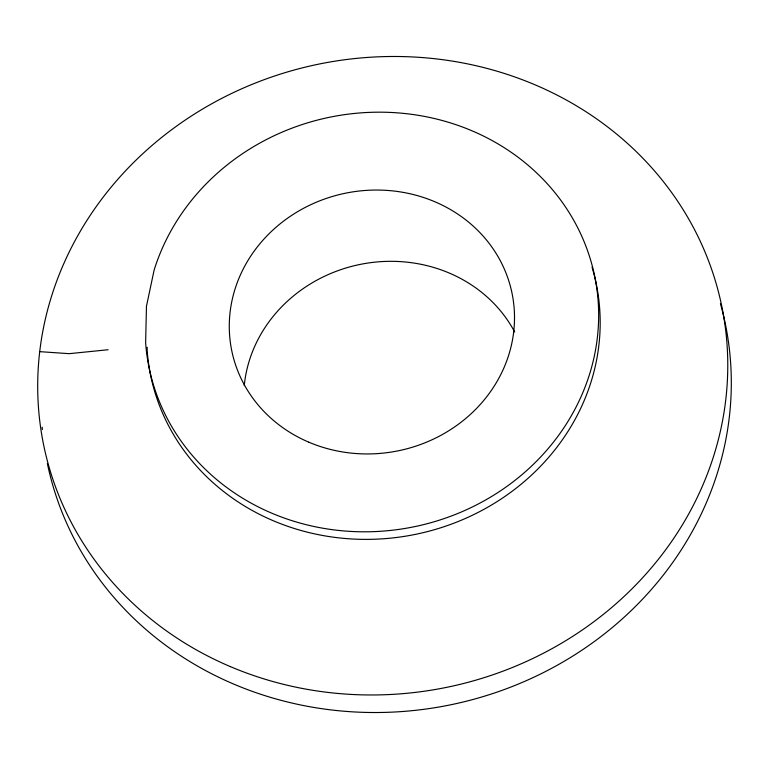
<?xml version="1.0" encoding="UTF-8"?>
<svg xmlns="http://www.w3.org/2000/svg" width="769" height="769" viewBox="0 0 769 769"><rect width="100%" height="100%" fill="white"/><g stroke="black" fill="none" stroke-linecap="round" stroke-linejoin="round"><path stroke-width="1.15" d="M147.215 347.271L147.148 350.308A227.461 209.072 -11.4 0 0 411.252 535.186A227.461 209.072 -11.4 0 0 592.043 267.237M108.141 349.732L69.21 353.673L39.709 351.644M720.418 303.63A346.088 318.106 -11.4 0 1 461.717 702.347A346.088 318.106 -11.4 0 1 47.37 463.457M42.362 429.535A346.088 318.106 -11.4 0 1 42.17 427.18M244.254 385.615A143.053 131.48 -11.4 0 1 360.786 264.286A143.053 131.48 -11.4 0 1 514.682 331.997M146.466 306.235L145.629 342.734A227.461 209.072 -11.4 0 0 475.319 505.493A227.461 209.072 -11.4 0 0 516.239 155.896A227.461 209.072 -11.4 0 0 154.127 270.073L146.466 306.235M230.392 666.627A346.088 318.106 -11.4 0 0 727.013 344.166A346.088 318.106 -11.4 0 0 190.789 116.388A346.088 318.106 -11.4 0 0 230.392 666.627M308.927 442.233A143.053 131.48 -11.4 0 0 514.201 308.946A143.053 131.48 -11.4 0 0 292.566 214.801A143.053 131.48 -11.4 0 0 308.927 442.233"/></g></svg>
